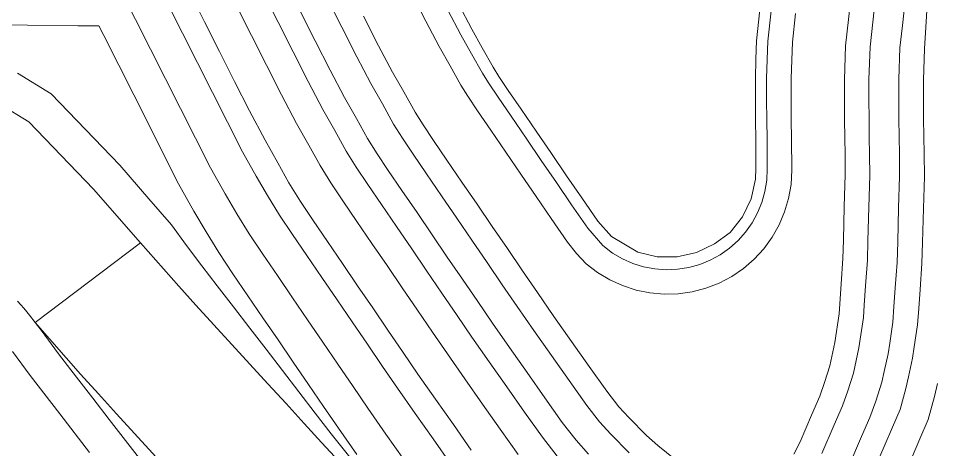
# Model space of a CAD drawing. Header units: inches. Extents: x 477581 to 478656, y 6770716 to 6772554.
# Drawn here: x 477874.6 to 478133.3, y 6770955.2 to 6771076.9 of the extents above; entities that cross this region are included whole.
import ezdxf

# ---------------------------------------------------------------- set-up
doc = ezdxf.new("R2010")
doc.units = ezdxf.units.IN
doc.header["$MEASUREMENT"] = 0
doc.linetypes.add('CONTINUOUS-0-2-1-1-0', pattern=[0])
doc.linetypes.add('CONTINUOUS-0-7-1-1-1', pattern=[0])
for name, color, linetype in [('1', 7, 'Continuous'), ('300', 2, 'Continuous'), ('301', 2, 'Continuous'), ('302', 2, 'Continuous')]:
    doc.layers.add(name, color=color, linetype=linetype)

msp = doc.modelspace()

# ---------------------------------------------------------------- linework, layer by layer
at = {"layer": '1', "linetype": 'CONTINUOUS-0-7-1-1-1', "lineweight": 0}
msp.add_polyline3d([(478083.74, 6771079.28, 268), (478082.82, 6771070.5, 268), (478082.64, 6771065.36, 268), (478082.47, 6771059.87, 268), (478082.47, 6771054.04, 268), (478082.48, 6771047.97, 268), (478082.57, 6771042.88, 268), (478082.65, 6771034.54, 268), (478082.52, 6771031.52, 268), (478081.31, 6771025.97, 268), (478078.87, 6771020.85, 268), (478075.34, 6771016.41, 268), (478070.91, 6771013.21, 268), (478065.86, 6771010.77, 268), (478060.38, 6771009.54, 268), (478054.76, 6771009.58, 268), (478049.3, 6771010.9, 268), (478041.85, 6771015.29, 268), (478038.03, 6771019.63, 268), (478033.49, 6771026.21, 268), (478029.21, 6771032.47, 268), (478024.94, 6771038.73, 268), (478020.66, 6771044.99, 268), (478016.42, 6771051.2, 268), (478012.77, 6771056.54, 268), (478010.14, 6771060.48, 268), (478008.5, 6771063.06, 268), (478005.44, 6771068.59, 268), (478002.48, 6771073.81, 268), (477998.79, 6771080.73, 268)], dxfattribs=at)
at = {"layer": '300', "linetype": 'CONTINUOUS-0-2-1-1-0', "lineweight": 0}
for points in [[(478026.55, 6770953.31, 310), (478022.39, 6770958.63, 310), (478017.39, 6770965.74, 310), (478012.39, 6770972.85, 310), (478007.39, 6770979.96, 310), (478002.54, 6770986.87, 310), (477998.37, 6770993.01, 310), (477994.08, 6770999.29, 310), (477989.8, 6771005.55, 310), (477985.53, 6771011.82, 310), (477981.25, 6771018.08, 310), (477977, 6771024.3, 310), (477973.12, 6771029.99, 310), (477969.88, 6771034.86, 310), (477967.05, 6771039.4, 310), (477963.84, 6771045.19, 310), (477960.48, 6771051.14, 310), (477956.29, 6771059.03, 310), (477952.07, 6771067.41, 310), (477947.84, 6771075.78, 310), (477943.62, 6771084.16, 310)], [(478124.66, 6771080.96, 310), (478123.94, 6771074.8, 310), (478123.22, 6771068.56, 310), (478122.91, 6771059.66, 310), (478122.92, 6771054.1, 310), (478122.93, 6771048.5, 310), (478123.01, 6771043.45, 310), (478123.09, 6771038.52, 310), (478123.15, 6771032.26, 310), (478122.88, 6771023.41, 310), (478122.64, 6771013.81, 310), (478122.47, 6771008.01, 310), (478121.94, 6771000.83, 310), (478121.56, 6770995.44, 310), (478121.29, 6770991.11, 310), (478120.36, 6770985.25, 310), (478119.9, 6770982.18, 310), (478118.85, 6770977.19, 310), (478118.12, 6770974.24, 310), (478116.42, 6770968.81, 310), (478114.73, 6770964.22, 310), (478112.43, 6770958.85, 310), (478108.84, 6770950.46, 310)], [(478035.41, 6770953.91, 310), (478031.92, 6770957.81, 310), (478028.01, 6770962.8, 310), (478023.11, 6770969.77, 310), (478018.11, 6770976.88, 310), (478013.12, 6770983.98, 310), (478008.3, 6770990.85, 310), (478004.15, 6770996.96, 310), (477999.86, 6771003.24, 310), (477995.58, 6771009.5, 310), (477991.31, 6771015.76, 310), (477987.03, 6771022.03, 310), (477982.78, 6771028.24, 310), (477978.92, 6771033.9, 310), (477975.77, 6771038.65, 310), (477973.09, 6771042.95, 310), (477969.95, 6771048.6, 310), (477966.62, 6771054.51, 310), (477962.5, 6771062.25, 310), (477958.32, 6771070.56, 310), (477954.09, 6771078.93, 310)], [(478130.93, 6771080.6, 310), (478130.57, 6771074.42, 310), (478130.22, 6771068.24, 310), (478129.91, 6771059.54, 310), (478129.92, 6771054.11, 310), (478129.93, 6771048.56, 310), (478130.01, 6771043.55, 310), (478130.09, 6771038.61, 310), (478130.15, 6771032.19, 310), (478129.88, 6771023.22, 310), (478129.64, 6771013.62, 310), (478129.47, 6771007.65, 310), (478128.92, 6771000.32, 310), (478128.55, 6770994.97, 310), (478128.25, 6770990.34, 310), (478127.28, 6770984.18, 310), (478126.79, 6770980.94, 310), (478125.69, 6770975.7, 310), (478124.94, 6770972.37, 310), (478123.3, 6770966.46, 310), (478121.16, 6770961.46, 310), (478118.85, 6770956.05, 310), (478114.91, 6770947.17, 310)], [(477879.35, 6770991.08, 370), (477909.05, 6771013.48, 370), (477895.78, 6771028.63, 370), (477877.51, 6771047.66, 370), (477869.58, 6771052.53, 370), (477863.93, 6771054.96, 370), (477857.9, 6771055.98, 370), (477837.78, 6771058.28, 370), (477745.16, 6771059.29, 370)], [(477990.26, 6770925.09, 358), (477966.32, 6770950.54, 361.49), (477960.13, 6770957.14, 362.4), (477955.17, 6770962.58, 363.13), (477950.08, 6770968.15, 363.89), (477944.98, 6770973.72, 364.64), (477939.88, 6770979.29, 365.4), (477934.79, 6770984.85, 366.15), (477929.71, 6770990.4, 366.9), (477924.67, 6770995.92, 367.65), (477919.82, 6771001.26, 368.37), (477909.05, 6771013.48, 370)], [(477990.26, 6770925.09, 358), (477966.32, 6770950.54, 361.49), (477960.13, 6770957.14, 362.4), (477955.17, 6770962.58, 363.13), (477950.08, 6770968.15, 363.89), (477944.98, 6770973.72, 364.64), (477939.88, 6770979.29, 365.4), (477934.79, 6770984.85, 366.15), (477929.71, 6770990.4, 366.9), (477924.67, 6770995.92, 367.65), (477919.82, 6771001.26, 368.37), (477909.05, 6771013.48, 370)], [(477879.35, 6770991.08, 370), (477892.07, 6770976.48, 368.37), (477897.18, 6770970.86, 367.65), (477902.26, 6770965.3, 366.9), (477907.35, 6770959.74, 366.15), (477912.44, 6770954.18, 365.4), (477917.54, 6770948.61, 364.64), (477922.64, 6770943.04, 363.89), (477927.73, 6770937.46, 363.13), (477932.84, 6770931.87, 362.4), (477939.2, 6770925.07, 361.49), (477963.17, 6770899.6, 358)], [(477879.35, 6770991.08, 370), (477892.07, 6770976.48, 368.37), (477897.18, 6770970.86, 367.65), (477902.26, 6770965.3, 366.9), (477907.35, 6770959.74, 366.15), (477912.44, 6770954.18, 365.4), (477917.54, 6770948.61, 364.64), (477922.64, 6770943.04, 363.89), (477927.73, 6770937.46, 363.13), (477932.84, 6770931.87, 362.4), (477939.2, 6770925.07, 361.49), (477963.17, 6770899.6, 358)], [(477894.66, 6770954.38, 382), (477886.27, 6770965.25, 382), (477877.87, 6770976.12, 382), (477872.95, 6770982.84, 382)]]:
    msp.add_polyline3d(points, dxfattribs=at)
at = {"layer": '301', "linetype": 'CONTINUOUS-0-2-1-1-0', "lineweight": 0}
for points in [[(477983.32, 6770952.4, 346), (477978.28, 6770959.56, 346), (477973.18, 6770966.85, 346), (477969.01, 6770972.98, 346), (477964.73, 6770979.25, 346), (477960.45, 6770985.51, 346), (477956.17, 6770991.77, 346), (477951.9, 6770998.04, 346), (477947.64, 6771004.27, 346), (477943.52, 6771010.32, 346), (477939.71, 6771016.08, 346), (477936.23, 6771021.71, 346), (477932.88, 6771027.39, 346), (477928.77, 6771034.66, 346), (477924.55, 6771043.04, 346), (477920.33, 6771051.41, 346), (477916.11, 6771059.79, 346), (477911.89, 6771068.17, 346), (477907.66, 6771076.54, 346), (477903.48, 6771084.83, 346)], [(478002.33, 6770955.04, 334), (477997.28, 6770962.22, 334), (477992.26, 6770969.36, 334), (477987.27, 6770976.48, 334), (477983.11, 6770982.6, 334), (477978.83, 6770988.87, 334), (477974.55, 6770995.14, 334), (477970.27, 6771001.4, 334), (477965.99, 6771007.66, 334), (477961.74, 6771013.89, 334), (477957.72, 6771019.78, 334), (477954.17, 6771025.14, 334), (477950.9, 6771030.44, 334), (477947.75, 6771036.12, 334), (477944.17, 6771042.48, 334), (477939.79, 6771050.72, 334), (477935.57, 6771059.09, 334), (477931.35, 6771067.47, 334), (477927.13, 6771075.85, 334), (477922.91, 6771084.22, 334)], [(478093.8, 6771078.2, 286), (478092.93, 6771070.16, 286), (478092.76, 6771065.02, 286), (478092.58, 6771059.88, 286), (478092.59, 6771054.05, 286), (478092.6, 6771048.13, 286), (478092.68, 6771042.97, 286), (478092.76, 6771034, 286), (478092.53, 6771030.01, 286), (478091.84, 6771026.07, 286), (478090.71, 6771022.24, 286), (478089.15, 6771018.56, 286), (478087.18, 6771015.08, 286), (478084.83, 6771011.85, 286), (478082.12, 6771008.9, 286), (478079.1, 6771006.29, 286), (478075.8, 6771004.04, 286), (478072.26, 6771002.17, 286), (478068.53, 6771000.73, 286), (478064.67, 6770999.71, 286), (478060.71, 6770999.15, 286), (478056.71, 6770999.04, 286), (478052.73, 6770999.39, 286), (478048.81, 6771000.19, 286), (478045.01, 6771001.43, 286), (478041.38, 6771003.09, 286), (478037.96, 6771005.16, 286), (478034.79, 6771007.61, 286), (478032.03, 6771010.54, 286), (478029.48, 6771013.72, 286), (478024.91, 6771020.35, 286), (478020.63, 6771026.61, 286), (478016.35, 6771032.87, 286), (478012.08, 6771039.13, 286), (478007.84, 6771045.34, 286), (478004.12, 6771050.78, 286), (478001.35, 6771054.93, 286), (477999.41, 6771058.02, 286), (477996.39, 6771063.47, 286), (477993.31, 6771068.93, 286), (477989.51, 6771076.05, 286), (477985.37, 6771084.27, 286)], [(478046.88, 6770954.28, 298), (478041.67, 6770959.52, 298), (478038.54, 6770962.98, 298), (478034.89, 6770967.63, 298), (478029.93, 6770974.67, 298), (478024.98, 6770981.71, 298), (478020, 6770988.8, 298), (478015.25, 6770995.57, 298), (478011.09, 6771001.7, 298), (478006.8, 6771007.98, 298), (478002.52, 6771014.24, 298), (477998.24, 6771020.5, 298), (477993.97, 6771026.76, 298), (477989.73, 6771032.98, 298), (477985.92, 6771038.55, 298), (477982.9, 6771043.09, 298), (477980.44, 6771047.02, 298), (477977.27, 6771052.73, 298), (477974.04, 6771058.45, 298), (477970.01, 6771066.03, 298), (477965.79, 6771074.4, 298), (477961.57, 6771082.77, 298)], [(478116.31, 6771081.93, 298), (478115.6, 6771075.76, 298), (478114.83, 6771068.86, 298), (478114.51, 6771059.65, 298), (478114.52, 6771054.09, 298), (478114.53, 6771048.37, 298), (478114.61, 6771043.31, 298), (478114.69, 6771038.44, 298), (478114.75, 6771032.51, 298), (478114.48, 6771023.62, 298), (478114.24, 6771014.05, 298), (478114.09, 6771008.63, 298), (478113.56, 6771001.42, 298), (478113.18, 6770995.97, 298), (478112.99, 6770992.42, 298), (478111.67, 6770983.91, 298), (478110.11, 6770976.76, 298), (478108.53, 6770971.71, 298), (478107.01, 6770967.53, 298), (478104.71, 6770962.16, 298), (478101.24, 6770954.04, 298)], [(478124.66, 6771080.96, 310), (478123.94, 6771074.8, 310), (478123.22, 6771068.56, 310), (478122.91, 6771059.66, 310), (478122.92, 6771054.1, 310), (478122.93, 6771048.5, 310), (478123.01, 6771043.45, 310), (478123.09, 6771038.52, 310), (478123.15, 6771032.26, 310), (478122.88, 6771023.41, 310), (478122.64, 6771013.81, 310), (478122.47, 6771008.01, 310), (478121.94, 6771000.83, 310), (478121.56, 6770995.44, 310), (478121.29, 6770991.11, 310), (478120.36, 6770985.25, 310), (478119.9, 6770982.18, 310), (478118.85, 6770977.19, 310), (478118.12, 6770974.24, 310), (478116.42, 6770968.81, 310), (478114.73, 6770964.22, 310), (478112.43, 6770958.85, 310), (478108.84, 6770950.46, 310)], [(478015.52, 6770953.79, 322), (478010.52, 6770960.91, 322), (478005.51, 6770968.02, 322), (478000.51, 6770975.13, 322), (477995.6, 6770982.15, 322), (477991.43, 6770988.28, 322), (477987.14, 6770994.55, 322), (477982.86, 6771000.82, 322), (477978.59, 6771007.08, 322), (477974.31, 6771013.34, 322), (477970.06, 6771019.56, 322), (477966.12, 6771025.34, 322), (477962.74, 6771030.43, 322), (477959.7, 6771035.33, 322), (477956.53, 6771041.06, 322), (477953.06, 6771047.2, 322), (477948.78, 6771055.25, 322), (477944.56, 6771063.63, 322), (477940.34, 6771072, 322), (477936.12, 6771080.38, 322)], [(478035.41, 6770953.91, 310), (478031.92, 6770957.81, 310), (478028.01, 6770962.8, 310), (478023.11, 6770969.77, 310), (478018.11, 6770976.88, 310), (478013.12, 6770983.98, 310), (478008.3, 6770990.85, 310), (478004.15, 6770996.96, 310), (477999.86, 6771003.24, 310), (477995.58, 6771009.5, 310), (477991.31, 6771015.76, 310), (477987.03, 6771022.03, 310), (477982.78, 6771028.24, 310), (477978.92, 6771033.9, 310), (477975.77, 6771038.65, 310), (477973.09, 6771042.95, 310), (477969.95, 6771048.6, 310), (477966.62, 6771054.51, 310), (477962.5, 6771062.25, 310), (477958.32, 6771070.56, 310), (477954.09, 6771078.93, 310)], [(477970.03, 6770953.79, 358), (477964.85, 6770961.18, 358), (477960.7, 6770967.3, 358), (477956.41, 6770973.57, 358), (477952.13, 6770979.84, 358), (477947.85, 6770986.11, 358), (477943.58, 6770992.36, 358), (477939.32, 6770998.6, 358), (477935.12, 6771004.77, 358), (477931.14, 6771010.79, 358), (477927.56, 6771016.59, 358), (477924.11, 6771022.45, 358), (477919.78, 6771030.13, 358), (477915.56, 6771038.51, 358), (477911.34, 6771046.88, 358), (477907.11, 6771055.26, 358), (477902.89, 6771063.63, 358), (477898.67, 6771072.01, 358), (477897.28, 6771074.76, 358), (477891.34, 6771074.77, 358), (477877.2, 6771074.92, 358), (477863.05, 6771075.08, 358)], [(477909.37, 6770951.81, 370), (477904.78, 6770957.75, 370), (477900.19, 6770963.7, 370), (477895.6, 6770969.64, 370), (477891.01, 6770975.59, 370), (477885.92, 6770982.17, 370), (477881.03, 6770988.85, 370), (477879.35, 6770991.08, 370), (477877.74, 6770993.14, 370), (477876.99, 6770994.05, 370), (477876.13, 6770995.05, 370), (477875.26, 6770996.04, 370), (477874.36, 6770997.02, 370)], [(477894.66, 6770954.38, 382), (477886.27, 6770965.25, 382), (477877.87, 6770976.12, 382), (477872.95, 6770982.84, 382)], [(478133.88, 6770973.83, 322), (478133.04, 6770970.13, 322), (478131.25, 6770963.67, 322), (478128.89, 6770958.16, 322), (478126.53, 6770952.65, 322)]]:
    msp.add_polyline3d(points, dxfattribs=at)
at = {"layer": '302', "linetype": 'CONTINUOUS-0-2-1-1-0', "lineweight": 0}
for points in [[(478026.55, 6770953.31, 310), (478022.39, 6770958.63, 310), (478017.39, 6770965.74, 310), (478012.39, 6770972.85, 310), (478007.39, 6770979.96, 310), (478002.54, 6770986.87, 310), (477998.37, 6770993.01, 310), (477994.08, 6770999.29, 310), (477989.8, 6771005.55, 310), (477985.53, 6771011.82, 310), (477981.25, 6771018.08, 310), (477977, 6771024.3, 310), (477973.12, 6771029.99, 310), (477969.88, 6771034.86, 310), (477967.05, 6771039.4, 310), (477963.84, 6771045.19, 310), (477960.48, 6771051.14, 310), (477956.29, 6771059.03, 310), (477952.07, 6771067.41, 310), (477947.84, 6771075.78, 310), (477943.62, 6771084.16, 310)], [(477996.6, 6770951.02, 334), (477991.55, 6770958.2, 334), (477986.53, 6770965.34, 334), (477981.51, 6770972.51, 334), (477977.33, 6770978.66, 334), (477973.04, 6770984.93, 334), (477968.77, 6770991.19, 334), (477964.49, 6770997.45, 334), (477960.21, 6771003.71, 334), (477955.96, 6771009.94, 334), (477951.91, 6771015.88, 334), (477948.28, 6771021.37, 334), (477944.9, 6771026.83, 334), (477941.65, 6771032.35, 334), (477937.76, 6771039.19, 334), (477933.54, 6771047.57, 334), (477929.32, 6771055.95, 334), (477925.1, 6771064.32, 334), (477920.88, 6771072.7, 334), (477916.66, 6771081.07, 334)], [(478109.43, 6771082.73, 286), (478108.71, 6771076.52, 286), (478107.9, 6771069.09, 286), (478107.59, 6771059.64, 286), (478107.59, 6771054.08, 286), (478107.6, 6771048.26, 286), (478107.68, 6771043.2, 286), (478107.76, 6771038.36, 286), (478107.82, 6771032.72, 286), (478107.55, 6771023.79, 286), (478107.32, 6771014.24, 286), (478107.18, 6771009.14, 286), (478106.65, 6771001.9, 286), (478106.14, 6770993.47, 286), (478104.9, 6770985.38, 286), (478103.5, 6770978.83, 286), (478102.02, 6770974.08, 286), (478100.64, 6770970.25, 286), (478098.34, 6770964.87, 286), (478095.14, 6770957.33, 286), (478093.32, 6770953.88, 286)], [(478109.43, 6771082.73, 286), (478108.71, 6771076.52, 286), (478107.9, 6771069.09, 286), (478107.59, 6771059.64, 286), (478107.59, 6771054.08, 286), (478107.6, 6771048.26, 286), (478107.68, 6771043.2, 286), (478107.76, 6771038.36, 286), (478107.82, 6771032.72, 286), (478107.55, 6771023.79, 286), (478107.32, 6771014.24, 286), (478107.18, 6771009.14, 286), (478106.65, 6771001.9, 286), (478106.14, 6770993.47, 286), (478104.9, 6770985.38, 286), (478103.5, 6770978.83, 286), (478102.02, 6770974.08, 286), (478100.64, 6770970.25, 286), (478098.34, 6770964.87, 286), (478095.14, 6770957.33, 286), (478093.32, 6770953.88, 286)], [(478086.92, 6771078.95, 274), (478086.01, 6771070.39, 274), (478085.83, 6771065.25, 274), (478085.66, 6771059.87, 274), (478085.66, 6771054.04, 274), (478085.67, 6771048.02, 274), (478085.76, 6771042.91, 274), (478085.84, 6771034.4, 274), (478085.7, 6771031.2, 274), (478085.19, 6771028.03, 274), (478084.33, 6771024.94, 274), (478083.12, 6771021.97, 274), (478081.58, 6771019.16, 274), (478079.73, 6771016.54, 274), (478077.59, 6771014.14, 274), (478075.2, 6771012.01, 274), (478072.57, 6771010.17, 274), (478069.75, 6771008.63, 274), (478066.78, 6771007.43, 274), (478063.69, 6771006.57, 274), (478060.52, 6771006.08, 274), (478057.31, 6771005.94, 274), (478054.11, 6771006.18, 274), (478050.96, 6771006.77, 274), (478047.9, 6771007.73, 274), (478044.96, 6771009.02, 274), (478042.2, 6771010.64, 274), (478039.46, 6771012.76, 274), (478035.18, 6771017.66, 274), (478030.63, 6771024.25, 274), (478026.35, 6771030.51, 274), (478022.08, 6771036.78, 274), (478017.8, 6771043.04, 274), (478013.56, 6771049.25, 274), (478009.89, 6771054.62, 274), (478007.22, 6771058.63, 274), (478005.47, 6771061.38, 274), (478002.42, 6771066.88, 274), (477999.42, 6771072.18, 274), (477995.7, 6771079.17, 274)], [(478130.93, 6771080.6, 310), (478130.57, 6771074.42, 310), (478130.22, 6771068.24, 310), (478129.91, 6771059.54, 310), (478129.92, 6771054.11, 310), (478129.93, 6771048.56, 310), (478130.01, 6771043.55, 310), (478130.09, 6771038.61, 310), (478130.15, 6771032.19, 310), (478129.88, 6771023.22, 310), (478129.64, 6771013.62, 310), (478129.47, 6771007.65, 310), (478128.92, 6771000.32, 310), (478128.55, 6770994.97, 310), (478128.25, 6770990.34, 310), (478127.28, 6770984.18, 310), (478126.79, 6770980.94, 310), (478125.69, 6770975.7, 310), (478124.94, 6770972.37, 310), (478123.3, 6770966.46, 310), (478121.16, 6770961.46, 310), (478118.85, 6770956.05, 310), (478114.91, 6770947.17, 310)], [(478061.78, 6770950.76, 286), (478054.96, 6770956.3, 286), (478051.79, 6770959.17, 286), (478046.8, 6770964.18, 286), (478043.98, 6770967.26, 286), (478040.55, 6770971.62, 286), (478035.6, 6770978.66, 286), (478030.65, 6770985.7, 286), (478025.67, 6770992.77, 286), (478020.98, 6770999.47, 286), (478016.81, 6771005.6, 286), (478012.52, 6771011.89, 286), (478008.24, 6771018.15, 286), (478003.97, 6771024.41, 286), (477999.69, 6771030.67, 286), (477995.45, 6771036.88, 286), (477991.69, 6771042.39, 286), (477988.77, 6771046.78, 286), (477986.5, 6771050.38, 286), (477983.3, 6771056.14, 286), (477980.16, 6771061.71, 286), (477976.19, 6771069.15, 286), (477971.98, 6771077.52, 286)], [(478061.78, 6770950.76, 286), (478054.96, 6770956.3, 286), (478051.79, 6770959.17, 286), (478046.8, 6770964.18, 286), (478043.98, 6770967.26, 286), (478040.55, 6770971.62, 286), (478035.6, 6770978.66, 286), (478030.65, 6770985.7, 286), (478025.67, 6770992.77, 286), (478020.98, 6770999.47, 286), (478016.81, 6771005.6, 286), (478012.52, 6771011.89, 286), (478008.24, 6771018.15, 286), (478003.97, 6771024.41, 286), (477999.69, 6771030.67, 286), (477995.45, 6771036.88, 286), (477991.69, 6771042.39, 286), (477988.77, 6771046.78, 286), (477986.5, 6771050.38, 286), (477983.3, 6771056.14, 286), (477980.16, 6771061.71, 286), (477976.19, 6771069.15, 286), (477971.98, 6771077.52, 286)], [(477968.46, 6770952.54, 358), (477962.86, 6770959.63, 358), (477958.35, 6770965.49, 358), (477953.72, 6770971.49, 358), (477949.09, 6770977.49, 358), (477944.46, 6770983.49, 358), (477939.84, 6770989.47, 358), (477935.23, 6770995.44, 358), (477930.67, 6771001.36, 358), (477926.35, 6771007.02, 358), (477922.05, 6771012.81, 358), (477917.75, 6771018.6, 358), (477911.41, 6771025.94, 358), (477903.22, 6771035.41, 358), (477883.88, 6771055.57, 358), (477874.31, 6771061.44, 358)]]:
    msp.add_polyline3d(points, dxfattribs=at)

doc.saveas('drawing.dxf')
